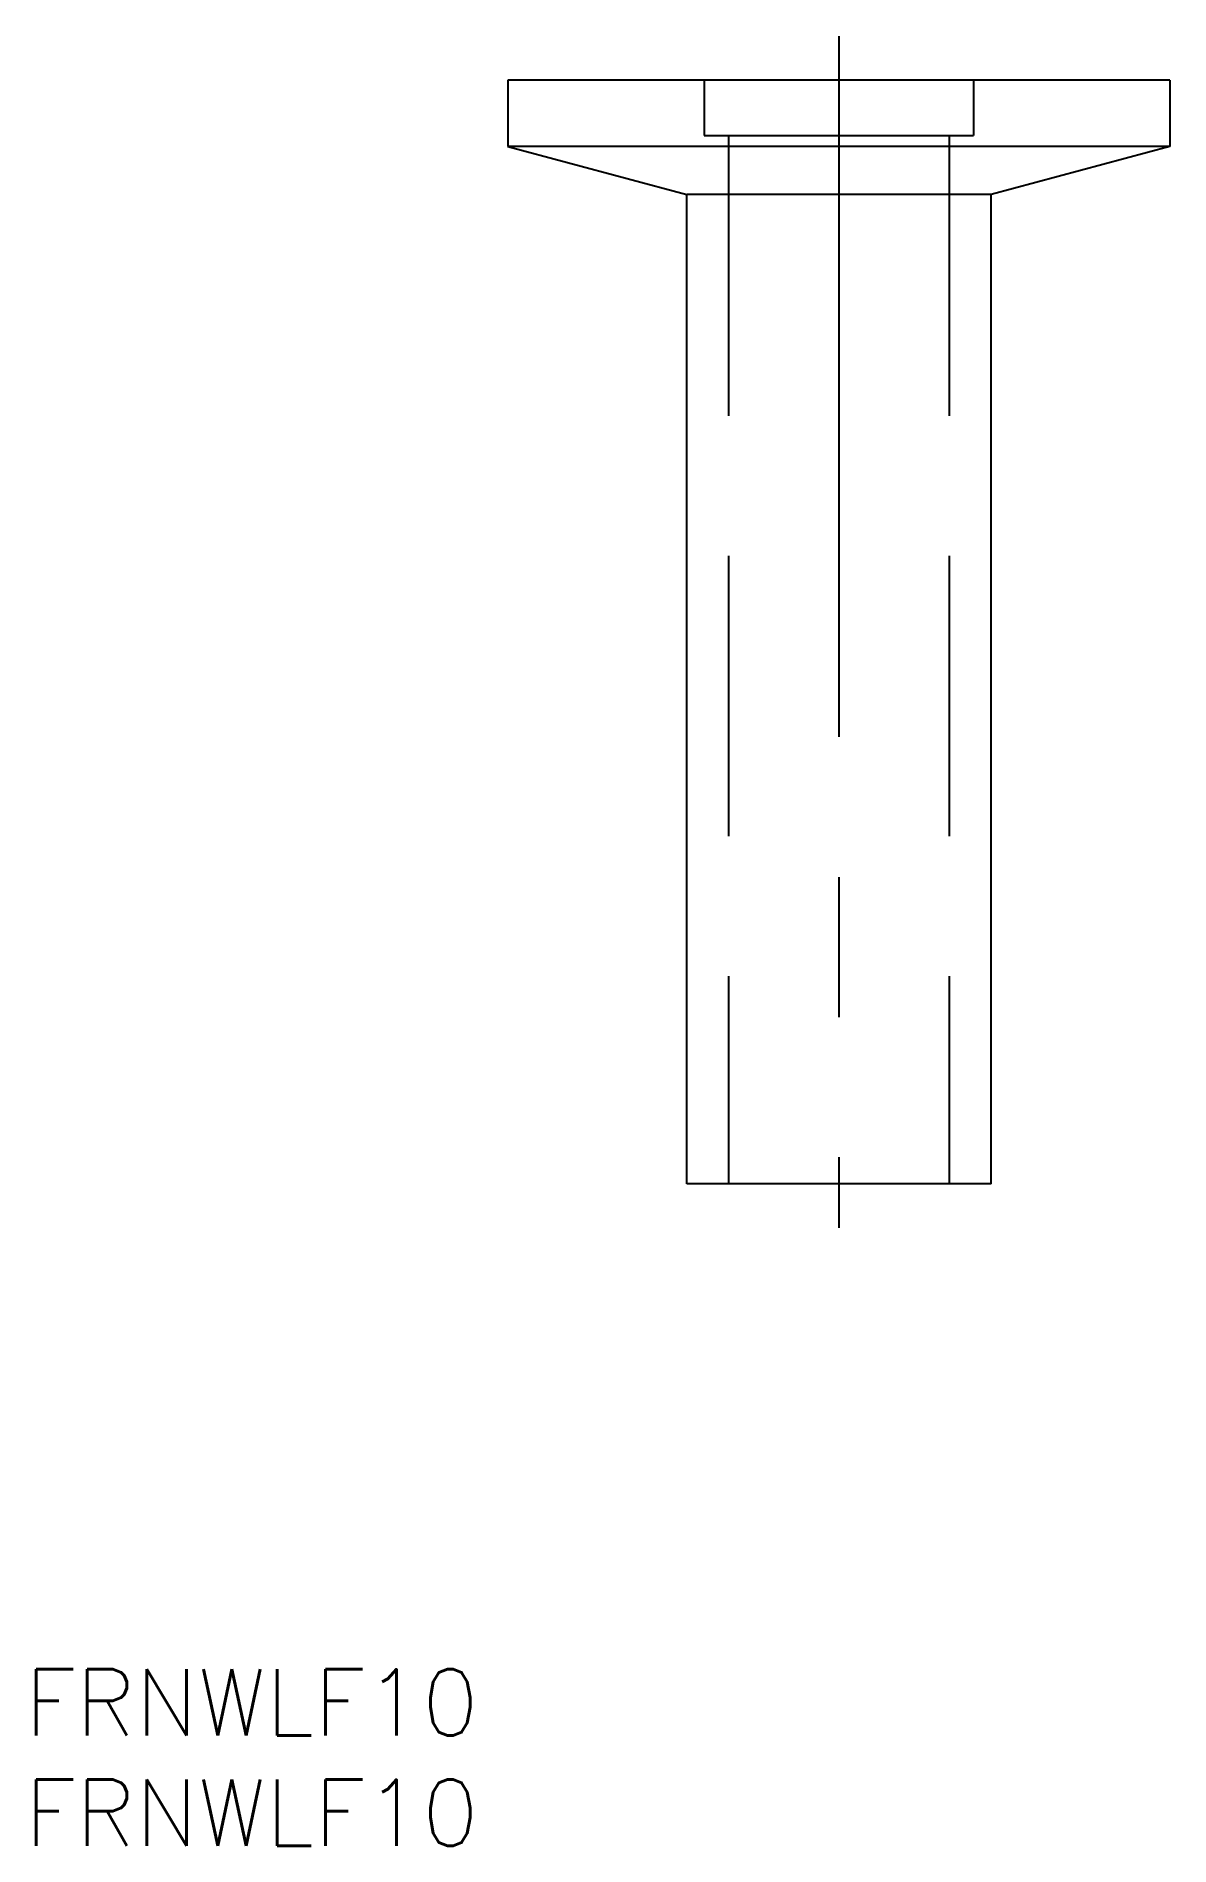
# Model space of a CAD drawing. Extents: x -36.4 to 15, y -80 to 2.
import ezdxf

# ---------------------------------------------------------------- set-up
doc = ezdxf.new("R2010")
doc.units = 0
doc.linetypes.add('CENTER', pattern=[50.8, 31.75, -6.35, 6.35, -6.35])
doc.linetypes.add('DASHED', pattern=[19.05, 12.7, -6.35])
doc.layers.get('0').update_dxf_attribs({"linetype": 'CONTINUOUS'})
doc.layers.add('CENTER', color=1, linetype='CENTER')
doc.styles.get("Standard").update_dxf_attribs({"font": 'txt.shx', "height": 3, "bigfont": 'bigfont.shx'})

msp = doc.modelspace()

# ---------------------------------------------------------------- linework, layer by layer
at = {"color": 7, "linetype": 'CONTINUOUS'}
for p, q in [((15, 0), (-15, 0)), ((-15, 0), (-15, -3)), ((15, 0), (15, -3)), ((-15, -3), (-6.9, -5.17)), ((15, -3), (-15, -3)), ((15, -3), (6.9, -5.17)), ((-6.9, -50), (-6.9, -5.17)), ((6.9, -5.17), (-6.9, -5.17)), ((6.9, -50), (6.9, -5.17)), ((6.9, -50), (-6.9, -50))]:
    msp.add_line(p, q, dxfattribs=at)
at = {"color": 3, "linetype": 'DASHED'}
for p, q in [((-6.1, 0), (-6.1, -2.5)), ((6.1, 0), (6.1, -2.5)), ((-6.1, -2.5), (6.1, -2.5)), ((-5, -2.5), (-5, -50)), ((5, -2.5), (5, -50))]:
    msp.add_line(p, q, dxfattribs=at)
at = {"layer": 'CENTER', "color": 1, "linetype": 'CENTER'}
msp.add_line((0, 2), (0, -52), dxfattribs=at)

# ---------------------------------------------------------------- texts
at = {"color": 7, "linetype": 'CONTINUOUS'}
for p in [(-36.9, -75), (-36.9, -80)]:
    msp.add_text('FRNWLF10', height=3, dxfattribs=at).set_placement(p)

doc.saveas('drawing.dxf')
